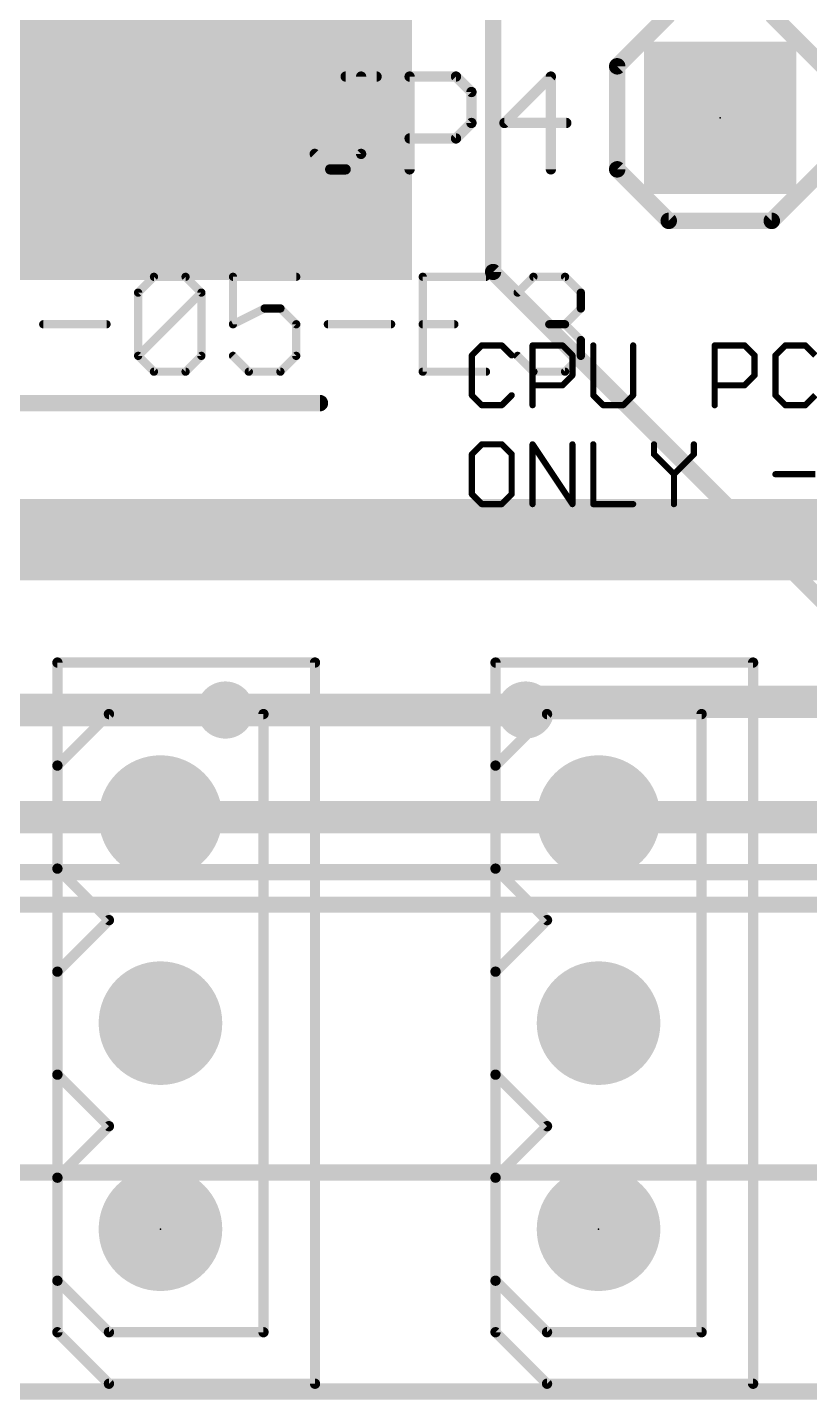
# Model space of a CAD drawing. Extents: x -0.4 to 70.1, y -0.1 to 70.1.
# Drawn here: x 32.76 to 42.4, y -0.1 to 16.81 of the extents above; entities that cross this region are included whole.
import ezdxf

# ---------------------------------------------------------------- set-up
doc = ezdxf.new("R2010")
doc.units = 0
for name, color, linetype in [('1', 22, 'CONTINUOUS'), ('16', 175, 'CONTINUOUS'), ('17', 82, 'CONTINUOUS'), ('18', 82, 'CONTINUOUS'), ('20', 7, 'CONTINUOUS'), ('21', 253, 'CONTINUOUS'), ('23', 7, 'CONTINUOUS'), ('25', 253, 'CONTINUOUS'), ('27', 253, 'CONTINUOUS')]:
    doc.layers.add(name, color=color, linetype=linetype)

# ---------------------------------------------------------------- blocks, each defined once
blk = doc.blocks.new('ROUNDP')
at = {"const_width": 0.5}
blk.add_lwpolyline([(0, -0.25, 1), (0, 0.25, 1), (0, -0.25)], format="xyb", dxfattribs=at)
blk = doc.blocks.new('SQUAREP')
blk.add_solid([(-0.5, -0.5), (0.5, -0.5), (-0.5, 0.5), (0.5, 0.5)])
blk = doc.blocks.new('RECT')
blk.add_solid([(-0.5, -0.5), (0.5, -0.5), (-0.5, 0.5), (0.5, 0.5)])
blk = doc.blocks.new('ROUNDV')
at = {"const_width": 0.5}
blk.add_lwpolyline([(0, -0.25, 1), (0, 0.25, 1), (0, -0.25)], format="xyb", dxfattribs=at)

msp = doc.modelspace()

# ---------------------------------------------------------------- linework, layer by layer
at = {"layer": '1'}
for points, const_width in [([(38.5, 13.8), (38.5, 20.9)], 0.2), ([(44.9, 7.4), (38.5, 13.8)], 0.2), ([(35.2, 8.4), (38.9, 8.4)], 0.4), ([(34.4, 7.08), (39.8, 7.08)], 0.4), ([(22, 6.4), (58.8, 6.4)], 0.2), ([(29.8, 6), (44.9, 6)], 0.2), ([(58.8, 2.7), (22, 2.7)], 0.2), ([(70, 0), (0, 0)], 0.2)]:
    msp.add_lwpolyline(points, dxfattribs=dict(at, const_width=const_width))
for points, const_width in [([(38.5354, 13.8354, 1), (38.4646, 13.7646)], 0.1), ([(38.45, 13.8, 1), (38.55, 13.8)], 0.1), ([(35.2, 8.5, 1), (35.2, 8.3)], 0.2), ([(38.9, 8.3, 1), (38.9, 8.5)], 0.2), ([(34.4, 7.18, 1), (34.4, 6.98)], 0.2), ([(39.8, 6.98, 1), (39.8, 7.18)], 0.2)]:
    msp.add_lwpolyline(points, format="xyb", dxfattribs=dict(at, const_width=const_width))
at = {"layer": '16'}
for points, const_width in [([(49.4, 10.5), (31.5, 10.5)], 1), ([(38.9, 8.4), (39, 8.5)], 0.4), ([(39, 8.5), (46.2, 8.5)], 0.4), ([(30.22, 8.4), (35.2, 8.4)], 0.4), ([(29, 7.08), (34.4, 7.08)], 0.4), ([(39.8, 7.08), (45.2, 7.08)], 0.4), ([(70, 0), (0, 0)], 0.2)]:
    msp.add_lwpolyline(points, dxfattribs=dict(at, const_width=const_width))
at = {"layer": '16', "const_width": 0.2}
for points in [[(39, 8.6, 1), (39, 8.4)], [(39.0707, 8.4293, 1), (38.9293, 8.5707)], [(35.2, 8.3, 1), (35.2, 8.5)], [(38.8293, 8.4707, 1), (38.9707, 8.3293)], [(34.4, 6.98, 1), (34.4, 7.18)], [(39.8, 7.18, 1), (39.8, 6.98)]]:
    msp.add_lwpolyline(points, format="xyb", dxfattribs=at)
at = {"layer": '20', "const_width": 0.2}
msp.add_lwpolyline([(0, 0), (70, 0)], dxfattribs=at)
at = {"layer": '21'}
for points, const_width in [([(40.665, 16.97), (40.03, 16.335)], 0.2032), ([(41.935, 16.97), (42.57, 16.335)], 0.2032), ([(40.03, 16.335), (40.03, 15.065)], 0.2032), ([(40.03, 15.065), (40.665, 14.43)], 0.2032), ([(42.57, 15.065), (41.935, 14.43)], 0.2032), ([(41.935, 14.43), (40.665, 14.43)], 0.2032), ([(36.365, 12.183), (27.361, 12.183)], 0.2032), ([(36.305, 8.985), (33.13, 8.985)], 0.127), ([(33.13, 8.985), (33.13, 7.715)], 0.127), ([(36.305, 0.095), (36.305, 8.985)], 0.127), ([(41.705, 8.985), (38.53, 8.985)], 0.127), ([(38.53, 8.985), (38.53, 7.715)], 0.127), ([(41.705, 0.095), (41.705, 8.985)], 0.127), ([(33.13, 7.715), (33.765, 8.35)], 0.127), ([(33.765, 8.35), (35.67, 8.35)], 0.127), ([(35.67, 8.35), (35.67, 0.73)], 0.127), ([(38.53, 7.715), (39.165, 8.35)], 0.127), ([(39.165, 8.35), (41.07, 8.35)], 0.127), ([(41.07, 8.35), (41.07, 0.73)], 0.127), ([(33.13, 6.445), (33.13, 7.715)], 0.127), ([(38.53, 6.445), (38.53, 7.715)], 0.127), ([(33.13, 6.445), (33.13, 5.175)], 0.127), ([(33.765, 5.81), (33.13, 6.445)], 0.127), ([(38.53, 6.445), (38.53, 5.175)], 0.127), ([(39.165, 5.81), (38.53, 6.445)], 0.127), ([(33.13, 5.175), (33.765, 5.81)], 0.127), ([(38.53, 5.175), (39.165, 5.81)], 0.127), ([(33.13, 5.175), (33.13, 3.905)], 0.127), ([(38.53, 5.175), (38.53, 3.905)], 0.127), ([(33.13, 3.905), (33.13, 2.635)], 0.127), ([(33.765, 3.27), (33.13, 3.905)], 0.127), ([(38.53, 3.905), (38.53, 2.635)], 0.127), ([(39.165, 3.27), (38.53, 3.905)], 0.127), ([(33.13, 2.635), (33.765, 3.27)], 0.127), ([(38.53, 2.635), (39.165, 3.27)], 0.127), ([(33.13, 2.635), (33.13, 1.365)], 0.127), ([(38.53, 2.635), (38.53, 1.365)], 0.127), ([(33.13, 1.365), (33.13, 0.73)], 0.127), ([(33.765, 0.73), (33.13, 1.365)], 0.127), ([(38.53, 1.365), (38.53, 0.73)], 0.127), ([(39.165, 0.73), (38.53, 1.365)], 0.127), ([(33.13, 0.73), (33.765, 0.095)], 0.127), ([(35.67, 0.73), (33.765, 0.73)], 0.127), ([(38.53, 0.73), (39.165, 0.095)], 0.127), ([(41.07, 0.73), (39.165, 0.73)], 0.127), ([(33.765, 0.095), (36.305, 0.095)], 0.127), ([(39.165, 0.095), (41.705, 0.095)], 0.127)]:
    msp.add_lwpolyline(points, dxfattribs=dict(at, const_width=const_width))
for points, const_width in [([(40.0808, 16.335, 1), (39.9792, 16.335)], 0.1016), ([(39.9941, 16.3709, 1), (40.0659, 16.2991)], 0.1016), ([(40.0659, 15.1009, 1), (39.9941, 15.0291)], 0.1016), ([(39.9792, 15.065, 1), (40.0808, 15.065)], 0.1016), ([(40.665, 14.4808, 1), (40.665, 14.3792)], 0.1016), ([(40.6291, 14.3941, 1), (40.7009, 14.4659)], 0.1016), ([(41.8991, 14.4659, 1), (41.9709, 14.3941)], 0.1016), ([(41.935, 14.3792, 1), (41.935, 14.4808)], 0.1016), ([(36.365, 12.1322, 1), (36.365, 12.2338)], 0.1016), ([(33.13, 9.0168, 1), (33.13, 8.9533)], 0.0635), ([(33.1618, 8.985, 1), (33.0983, 8.985)], 0.0635), ([(36.3368, 8.985, 1), (36.2732, 8.985)], 0.0635), ([(36.305, 8.9533, 1), (36.305, 9.0168)], 0.0635), ([(38.5618, 8.985, 1), (38.4982, 8.985)], 0.0635), ([(38.53, 9.0168, 1), (38.53, 8.9533)], 0.0635), ([(41.7368, 8.985, 1), (41.6733, 8.985)], 0.0635), ([(41.705, 8.9533, 1), (41.705, 9.0168)], 0.0635), ([(33.765, 8.3818, 1), (33.765, 8.3182)], 0.0635), ([(33.7875, 8.3275, 1), (33.7425, 8.3725)], 0.0635), ([(35.7018, 8.35, 1), (35.6382, 8.35)], 0.0635), ([(35.67, 8.3182, 1), (35.67, 8.3818)], 0.0635), ([(39.165, 8.3818, 1), (39.165, 8.3182)], 0.0635), ([(39.1875, 8.3275, 1), (39.1425, 8.3725)], 0.0635), ([(41.1018, 8.35, 1), (41.0382, 8.35)], 0.0635), ([(41.07, 8.3182, 1), (41.07, 8.3818)], 0.0635), ([(33.1075, 7.7375, 1), (33.1525, 7.6925)], 0.0635), ([(33.1618, 7.715, 1), (33.0983, 7.715)], 0.0635), ([(33.0983, 7.715, 1), (33.1618, 7.715)], 0.0635), ([(38.5618, 7.715, 1), (38.4982, 7.715)], 0.0635), ([(38.5075, 7.7375, 1), (38.5525, 7.6925)], 0.0635), ([(38.4982, 7.715, 1), (38.5618, 7.715)], 0.0635), ([(33.1525, 6.4675, 1), (33.1075, 6.4225)], 0.0635), ([(33.1618, 6.445, 1), (33.0983, 6.445)], 0.0635), ([(33.0983, 6.445, 1), (33.1618, 6.445)], 0.0635), ([(38.5618, 6.445, 1), (38.4982, 6.445)], 0.0635), ([(38.5525, 6.4675, 1), (38.5075, 6.4225)], 0.0635), ([(38.4982, 6.445, 1), (38.5618, 6.445)], 0.0635), ([(33.7875, 5.7875, 1), (33.7425, 5.8325)], 0.0635), ([(33.7425, 5.7875, 1), (33.7875, 5.8325)], 0.0635), ([(39.1875, 5.7875, 1), (39.1425, 5.8325)], 0.0635), ([(39.1425, 5.7875, 1), (39.1875, 5.8325)], 0.0635), ([(33.1075, 5.1975, 1), (33.1525, 5.1525)], 0.0635), ([(33.1618, 5.175, 1), (33.0983, 5.175)], 0.0635), ([(33.0983, 5.175, 1), (33.1618, 5.175)], 0.0635), ([(38.5618, 5.175, 1), (38.4982, 5.175)], 0.0635), ([(38.5075, 5.1975, 1), (38.5525, 5.1525)], 0.0635), ([(38.4982, 5.175, 1), (38.5618, 5.175)], 0.0635), ([(33.1525, 3.9275, 1), (33.1075, 3.8825)], 0.0635), ([(33.1618, 3.905, 1), (33.0983, 3.905)], 0.0635), ([(33.0983, 3.905, 1), (33.1618, 3.905)], 0.0635), ([(38.5618, 3.905, 1), (38.4982, 3.905)], 0.0635), ([(38.5525, 3.9275, 1), (38.5075, 3.8825)], 0.0635), ([(38.4982, 3.905, 1), (38.5618, 3.905)], 0.0635), ([(33.7875, 3.2475, 1), (33.7425, 3.2925)], 0.0635), ([(33.7425, 3.2475, 1), (33.7875, 3.2925)], 0.0635), ([(39.1875, 3.2475, 1), (39.1425, 3.2925)], 0.0635), ([(39.1425, 3.2475, 1), (39.1875, 3.2925)], 0.0635), ([(33.1075, 2.6575, 1), (33.1525, 2.6125)], 0.0635), ([(33.1618, 2.635, 1), (33.0983, 2.635)], 0.0635), ([(33.0983, 2.635, 1), (33.1618, 2.635)], 0.0635), ([(38.5618, 2.635, 1), (38.4982, 2.635)], 0.0635), ([(38.5075, 2.6575, 1), (38.5525, 2.6125)], 0.0635), ([(38.4982, 2.635, 1), (38.5618, 2.635)], 0.0635), ([(33.1525, 1.3875, 1), (33.1075, 1.3425)], 0.0635), ([(33.1618, 1.365, 1), (33.0983, 1.365)], 0.0635), ([(33.0983, 1.365, 1), (33.1618, 1.365)], 0.0635), ([(38.5618, 1.365, 1), (38.4982, 1.365)], 0.0635), ([(38.5525, 1.3875, 1), (38.5075, 1.3425)], 0.0635), ([(38.4982, 1.365, 1), (38.5618, 1.365)], 0.0635), ([(33.1525, 0.7525, 1), (33.1075, 0.7075)], 0.0635), ([(33.0983, 0.73, 1), (33.1618, 0.73)], 0.0635), ([(33.765, 0.7617, 1), (33.765, 0.6983)], 0.0635), ([(33.7425, 0.7075, 1), (33.7875, 0.7525)], 0.0635), ([(35.6382, 0.73, 1), (35.7018, 0.73)], 0.0635), ([(35.67, 0.6983, 1), (35.67, 0.7617)], 0.0635), ([(38.5525, 0.7525, 1), (38.5075, 0.7075)], 0.0635), ([(38.4982, 0.73, 1), (38.5618, 0.73)], 0.0635), ([(39.165, 0.7617, 1), (39.165, 0.6983)], 0.0635), ([(39.1425, 0.7075, 1), (39.1875, 0.7525)], 0.0635), ([(41.0382, 0.73, 1), (41.1018, 0.73)], 0.0635), ([(41.07, 0.6983, 1), (41.07, 0.7617)], 0.0635), ([(33.765, 0.1268, 1), (33.765, 0.0633)], 0.0635), ([(33.7425, 0.0725, 1), (33.7875, 0.1175)], 0.0635), ([(36.2732, 0.095, 1), (36.3368, 0.095)], 0.0635), ([(36.305, 0.0633, 1), (36.305, 0.1268)], 0.0635), ([(39.165, 0.1268, 1), (39.165, 0.0633)], 0.0635), ([(39.1425, 0.0725, 1), (39.1875, 0.1175)], 0.0635), ([(41.6733, 0.095, 1), (41.7368, 0.095)], 0.0635), ([(41.705, 0.0633, 1), (41.705, 0.1268)], 0.0635)]:
    msp.add_lwpolyline(points, format="xyb", dxfattribs=dict(at, const_width=const_width))
at = {"layer": '23'}
for p in [(41.3, 15.7), (34.4, 2), (39.8, 2)]:
    msp.add_point(p, dxfattribs=at)
at = {"layer": '25'}
for points, const_width in [([(36.6828, 16.2087), (37.0642, 16.2087)], 0.127), ([(36.8735, 15.2554), (36.8735, 16.2087)], 0.127), ([(37.4709, 15.0647), (37.4709, 16.2087)], 0.127), ([(37.4709, 16.2087), (38.0429, 16.2087)], 0.127), ([(38.0429, 16.2087), (38.2336, 16.018)], 0.127), ([(39.2123, 16.2087), (38.6403, 15.6367)], 0.127), ([(39.2123, 15.0647), (39.2123, 16.2087)], 0.127), ([(38.2336, 16.018), (38.2336, 15.6367)], 0.127), ([(38.2336, 15.6367), (38.0429, 15.446)], 0.127), ([(38.6403, 15.6367), (39.4029, 15.6367)], 0.127), ([(38.0429, 15.446), (37.4709, 15.446)], 0.127), ([(36.3015, 15.2554), (36.4922, 15.0647)], 0.127), ([(36.6828, 15.0647), (36.8735, 15.2554)], 0.127), ([(36.4922, 15.0647), (36.6828, 15.0647)], 0.127), ([(38.361, 12.8945), (38.2381, 12.7717)], 0.0762), ([(38.6067, 12.8945), (38.361, 12.8945)], 0.0762), ([(38.7296, 12.7717), (38.6067, 12.8945)], 0.0762), ([(38.9865, 12.1573), (38.9865, 12.8945)], 0.0762), ([(38.9865, 12.8945), (39.3551, 12.8945)], 0.0762), ([(39.3551, 12.8945), (39.478, 12.7717)], 0.0762), ([(39.7349, 12.8945), (39.7349, 12.2802)], 0.0762), ([(40.2264, 12.2802), (40.2264, 12.8945)], 0.0762), ([(41.2318, 12.1573), (41.2318, 12.8945)], 0.0762), ([(41.2318, 12.8945), (41.6004, 12.8945)], 0.0762), ([(41.6004, 12.8945), (41.7232, 12.7717)], 0.0762), ([(42.103, 12.8945), (41.9802, 12.7717)], 0.0762), ([(42.3488, 12.8945), (42.103, 12.8945)], 0.0762), ([(42.4717, 12.7717), (42.3488, 12.8945)], 0.0762), ([(38.2381, 12.7717), (38.2381, 12.2802)], 0.0762), ([(39.478, 12.7717), (39.478, 12.5259)], 0.0762), ([(41.7232, 12.7717), (41.7232, 12.5259)], 0.0762), ([(41.9802, 12.7717), (41.9802, 12.2802)], 0.0762), ([(39.478, 12.5259), (39.3551, 12.403)], 0.0762), ([(41.7232, 12.5259), (41.6004, 12.403)], 0.0762), ([(39.3551, 12.403), (38.9865, 12.403)], 0.0762), ([(41.6004, 12.403), (41.2318, 12.403)], 0.0762), ([(38.2381, 12.2802), (38.361, 12.1573)], 0.0762), ([(38.361, 12.1573), (38.6067, 12.1573)], 0.0762), ([(38.6067, 12.1573), (38.7296, 12.2802)], 0.0762), ([(39.7349, 12.2802), (39.8578, 12.1573)], 0.0762), ([(39.8578, 12.1573), (40.1035, 12.1573)], 0.0762), ([(40.1035, 12.1573), (40.2264, 12.2802)], 0.0762), ([(41.9802, 12.2802), (42.103, 12.1573)], 0.0762), ([(42.103, 12.1573), (42.3488, 12.1573)], 0.0762), ([(42.3488, 12.1573), (42.4717, 12.2802)], 0.0762), ([(38.361, 11.6753), (38.2381, 11.5525)], 0.0762), ([(38.6067, 11.6753), (38.361, 11.6753)], 0.0762), ([(38.7296, 11.5525), (38.6067, 11.6753)], 0.0762), ([(38.9865, 10.9381), (38.9865, 11.6753)], 0.0762), ([(38.9865, 11.6753), (39.478, 10.9381)], 0.0762), ([(39.478, 10.9381), (39.478, 11.6753)], 0.0762), ([(39.7349, 11.6753), (39.7349, 10.9381)], 0.0762), ([(40.4833, 11.6753), (40.4833, 11.5525)], 0.0762), ([(40.9748, 11.5525), (40.9748, 11.6753)], 0.0762), ([(38.2381, 11.5525), (38.2381, 11.061)], 0.0762), ([(38.7296, 11.061), (38.7296, 11.5525)], 0.0762), ([(40.4833, 11.5525), (40.7291, 11.3067)], 0.0762), ([(40.7291, 11.3067), (40.9748, 11.5525)], 0.0762), ([(40.7291, 11.3067), (40.7291, 10.9381)], 0.0762), ([(41.9802, 11.3067), (42.4717, 11.3067)], 0.0762), ([(38.2381, 11.061), (38.361, 10.9381)], 0.0762), ([(38.6067, 10.9381), (38.7296, 11.061)], 0.0762), ([(38.361, 10.9381), (38.6067, 10.9381)], 0.0762), ([(39.7349, 10.9381), (40.2264, 10.9381)], 0.0762)]:
    msp.add_lwpolyline(points, dxfattribs=dict(at, const_width=const_width))
for points, const_width in [([(36.6828, 16.2404, 1), (36.6828, 16.1769)], 0.0635), ([(36.9052, 16.2087, 1), (36.8417, 16.2087)], 0.0635), ([(37.0642, 16.1769, 1), (37.0642, 16.2404)], 0.0635), ([(37.5027, 16.2087, 1), (37.4391, 16.2087)], 0.0635), ([(37.4709, 16.2404, 1), (37.4709, 16.1769)], 0.0635), ([(38.0653, 16.2311, 1), (38.0204, 16.1862)], 0.0635), ([(38.0429, 16.1769, 1), (38.0429, 16.2404)], 0.0635), ([(39.244, 16.2087, 1), (39.1805, 16.2087)], 0.0635), ([(39.2347, 16.1862, 1), (39.1898, 16.2311)], 0.0635), ([(38.2653, 16.018, 1), (38.2018, 16.018)], 0.0635), ([(38.2111, 15.9956, 1), (38.256, 16.0405)], 0.0635), ([(38.2018, 15.6367, 1), (38.2653, 15.6367)], 0.0635), ([(38.256, 15.6142, 1), (38.2111, 15.6591)], 0.0635), ([(38.6403, 15.6684, 1), (38.6403, 15.6049)], 0.0635), ([(38.6178, 15.6591, 1), (38.6627, 15.6142)], 0.0635), ([(39.4029, 15.6049, 1), (39.4029, 15.6684)], 0.0635), ([(37.4709, 15.4778, 1), (37.4709, 15.4143)], 0.0635), ([(38.0204, 15.4685, 1), (38.0653, 15.4236)], 0.0635), ([(38.0429, 15.4143, 1), (38.0429, 15.4778)], 0.0635), ([(36.324, 15.2778, 1), (36.2791, 15.2329)], 0.0635), ([(36.8417, 15.2554, 1), (36.9052, 15.2554)], 0.0635), ([(36.8959, 15.2329, 1), (36.851, 15.2778)], 0.0635), ([(36.4922, 15.0965, 1), (36.4922, 15.0329)], 0.0635), ([(36.4697, 15.0422, 1), (36.5146, 15.0872)], 0.0635), ([(36.6604, 15.0872, 1), (36.7053, 15.0422)], 0.0635), ([(36.6828, 15.0329, 1), (36.6828, 15.0965)], 0.0635), ([(37.4391, 15.0647, 1), (37.5027, 15.0647)], 0.0635), ([(39.1805, 15.0647, 1), (39.244, 15.0647)], 0.0635), ([(38.361, 12.9136, 1), (38.361, 12.8755)], 0.0381), ([(38.3744, 12.8811, 1), (38.3475, 12.908)], 0.0381), ([(38.6202, 12.908, 1), (38.5932, 12.8811)], 0.0381), ([(38.6067, 12.8755, 1), (38.6067, 12.9136)], 0.0381), ([(38.9865, 12.9136, 1), (38.9865, 12.8755)], 0.0381), ([(39.0056, 12.8945, 1), (38.9675, 12.8945)], 0.0381), ([(39.3686, 12.908, 1), (39.3417, 12.8811)], 0.0381), ([(39.3551, 12.8755, 1), (39.3551, 12.9136)], 0.0381), ([(39.754, 12.8945, 1), (39.7159, 12.8945)], 0.0381), ([(40.2455, 12.8945, 1), (40.2074, 12.8945)], 0.0381), ([(41.2508, 12.8945, 1), (41.2127, 12.8945)], 0.0381), ([(41.2318, 12.9136, 1), (41.2318, 12.8755)], 0.0381), ([(41.6138, 12.908, 1), (41.5869, 12.8811)], 0.0381), ([(41.6004, 12.8755, 1), (41.6004, 12.9136)], 0.0381), ([(42.103, 12.9136, 1), (42.103, 12.8755)], 0.0381), ([(42.1165, 12.8811, 1), (42.0896, 12.908)], 0.0381), ([(42.3623, 12.908, 1), (42.3353, 12.8811)], 0.0381), ([(42.3488, 12.8755, 1), (42.3488, 12.9136)], 0.0381), ([(38.2572, 12.7717, 1), (38.2191, 12.7717)], 0.0381), ([(38.2246, 12.7851, 1), (38.2516, 12.7582)], 0.0381), ([(38.7161, 12.7582, 1), (38.7431, 12.7851)], 0.0381), ([(39.4971, 12.7717, 1), (39.459, 12.7717)], 0.0381), ([(39.4645, 12.7582, 1), (39.4915, 12.7851)], 0.0381), ([(41.7423, 12.7717, 1), (41.7042, 12.7717)], 0.0381), ([(41.7098, 12.7582, 1), (41.7367, 12.7851)], 0.0381), ([(41.9992, 12.7717, 1), (41.9611, 12.7717)], 0.0381), ([(41.9667, 12.7851, 1), (41.9936, 12.7582)], 0.0381), ([(39.459, 12.5259, 1), (39.4971, 12.5259)], 0.0381), ([(39.4915, 12.5124, 1), (39.4645, 12.5394)], 0.0381), ([(41.7042, 12.5259, 1), (41.7423, 12.5259)], 0.0381), ([(41.7367, 12.5124, 1), (41.7098, 12.5394)], 0.0381), ([(38.9865, 12.4221, 1), (38.9865, 12.384)], 0.0381), ([(39.3417, 12.4165, 1), (39.3686, 12.3896)], 0.0381), ([(39.3551, 12.384, 1), (39.3551, 12.4221)], 0.0381), ([(41.2318, 12.4221, 1), (41.2318, 12.384)], 0.0381), ([(41.5869, 12.4165, 1), (41.6138, 12.3896)], 0.0381), ([(41.6004, 12.384, 1), (41.6004, 12.4221)], 0.0381), ([(38.2516, 12.2936, 1), (38.2246, 12.2667)], 0.0381), ([(38.2191, 12.2802, 1), (38.2572, 12.2802)], 0.0381), ([(38.361, 12.1764, 1), (38.361, 12.1383)], 0.0381), ([(38.3475, 12.1438, 1), (38.3744, 12.1708)], 0.0381), ([(38.5932, 12.1708, 1), (38.6202, 12.1438)], 0.0381), ([(38.6067, 12.1383, 1), (38.6067, 12.1764)], 0.0381), ([(38.7431, 12.2667, 1), (38.7161, 12.2936)], 0.0381), ([(39.7159, 12.2802, 1), (39.754, 12.2802)], 0.0381), ([(39.7484, 12.2936, 1), (39.7215, 12.2667)], 0.0381), ([(39.8578, 12.1764, 1), (39.8578, 12.1383)], 0.0381), ([(39.8443, 12.1438, 1), (39.8713, 12.1708)], 0.0381), ([(40.0901, 12.1708, 1), (40.117, 12.1438)], 0.0381), ([(40.1035, 12.1383, 1), (40.1035, 12.1764)], 0.0381), ([(40.2074, 12.2802, 1), (40.2455, 12.2802)], 0.0381), ([(40.2399, 12.2667, 1), (40.2129, 12.2936)], 0.0381), ([(41.9936, 12.2936, 1), (41.9667, 12.2667)], 0.0381), ([(41.9611, 12.2802, 1), (41.9992, 12.2802)], 0.0381), ([(42.103, 12.1764, 1), (42.103, 12.1383)], 0.0381), ([(42.0896, 12.1438, 1), (42.1165, 12.1708)], 0.0381), ([(42.3353, 12.1708, 1), (42.3623, 12.1438)], 0.0381), ([(42.3488, 12.1383, 1), (42.3488, 12.1764)], 0.0381), ([(38.9675, 12.1573, 1), (39.0056, 12.1573)], 0.0381), ([(41.2127, 12.1573, 1), (41.2508, 12.1573)], 0.0381), ([(38.361, 11.6944, 1), (38.361, 11.6563)], 0.0381), ([(38.3744, 11.6619, 1), (38.3475, 11.6888)], 0.0381), ([(38.6202, 11.6888, 1), (38.5932, 11.6619)], 0.0381), ([(38.6067, 11.6563, 1), (38.6067, 11.6944)], 0.0381), ([(39.0056, 11.6753, 1), (38.9675, 11.6753)], 0.0381), ([(39.0024, 11.6859, 1), (38.9707, 11.6648)], 0.0381), ([(39.4971, 11.6753, 1), (39.459, 11.6753)], 0.0381), ([(39.754, 11.6753, 1), (39.7159, 11.6753)], 0.0381), ([(40.5024, 11.6753, 1), (40.4643, 11.6753)], 0.0381), ([(40.9939, 11.6753, 1), (40.9558, 11.6753)], 0.0381), ([(38.2572, 11.5525, 1), (38.2191, 11.5525)], 0.0381), ([(38.2246, 11.5659, 1), (38.2516, 11.539)], 0.0381), ([(38.7486, 11.5525, 1), (38.7105, 11.5525)], 0.0381), ([(38.7161, 11.539, 1), (38.7431, 11.5659)], 0.0381), ([(40.4968, 11.5659, 1), (40.4699, 11.539)], 0.0381), ([(40.4643, 11.5525, 1), (40.5024, 11.5525)], 0.0381), ([(40.9558, 11.5525, 1), (40.9939, 11.5525)], 0.0381), ([(40.9883, 11.539, 1), (40.9614, 11.5659)], 0.0381), ([(40.7481, 11.3067, 1), (40.71, 11.3067)], 0.0381), ([(40.7156, 11.3202, 1), (40.7426, 11.2932)], 0.0381), ([(40.7156, 11.2932, 1), (40.7426, 11.3202)], 0.0381), ([(41.9802, 11.3258, 1), (41.9802, 11.2877)], 0.0381), ([(38.2516, 11.0744, 1), (38.2246, 11.0475)], 0.0381), ([(38.2191, 11.061, 1), (38.2572, 11.061)], 0.0381), ([(38.7105, 11.061, 1), (38.7486, 11.061)], 0.0381), ([(38.7431, 11.0475, 1), (38.7161, 11.0744)], 0.0381), ([(38.361, 10.9572, 1), (38.361, 10.9191)], 0.0381), ([(38.3475, 10.9246, 1), (38.3744, 10.9516)], 0.0381), ([(38.5932, 10.9516, 1), (38.6202, 10.9246)], 0.0381), ([(38.6067, 10.9191, 1), (38.6067, 10.9572)], 0.0381), ([(38.9675, 10.9381, 1), (39.0056, 10.9381)], 0.0381), ([(39.459, 10.9381, 1), (39.4971, 10.9381)], 0.0381), ([(39.4621, 10.9275, 1), (39.4939, 10.9487)], 0.0381), ([(39.7349, 10.9572, 1), (39.7349, 10.9191)], 0.0381), ([(39.7159, 10.9381, 1), (39.754, 10.9381)], 0.0381), ([(40.2264, 10.9191, 1), (40.2264, 10.9572)], 0.0381), ([(40.71, 10.9381, 1), (40.7481, 10.9381)], 0.0381)]:
    msp.add_lwpolyline(points, format="xyb", dxfattribs=dict(at, const_width=const_width))
at = {"layer": '27', "const_width": 0.1016}
for points in [[(34.1248, 13.5453), (34.3197, 13.7402)], [(34.3197, 13.7402), (34.7095, 13.7402)], [(34.7095, 13.7402), (34.9044, 13.5453)], [(36.0738, 13.7402), (35.2942, 13.7402)], [(35.2942, 13.7402), (35.2942, 13.1555)], [(38.4126, 13.7402), (37.633, 13.7402)], [(37.633, 13.7402), (37.633, 12.5708)], [(38.8024, 13.5453), (38.9973, 13.7402)], [(38.9973, 13.7402), (39.3871, 13.7402)], [(39.3871, 13.7402), (39.582, 13.5453)], [(34.1248, 12.7657), (34.1248, 13.5453)], [(34.1248, 12.7657), (34.9044, 13.5453)], [(34.9044, 13.5453), (34.9044, 12.7657)], [(39.582, 13.5453), (39.582, 13.3504)], [(35.2942, 13.1555), (35.684, 13.3504)], [(35.684, 13.3504), (35.8789, 13.3504)], [(35.8789, 13.3504), (36.0738, 13.1555)], [(39.582, 13.3504), (39.3871, 13.1555)], [(32.9554, 13.1555), (33.735, 13.1555)], [(36.0738, 13.1555), (36.0738, 12.7657)], [(36.4636, 13.1555), (37.2432, 13.1555)], [(37.633, 13.1555), (38.0228, 13.1555)], [(39.3871, 13.1555), (39.1922, 13.1555)], [(39.3871, 13.1555), (39.582, 12.9606)], [(39.582, 12.9606), (39.582, 12.7657)], [(34.3197, 12.5708), (34.1248, 12.7657)], [(34.9044, 12.7657), (34.7095, 12.5708)], [(35.4891, 12.5708), (35.2942, 12.7657)], [(36.0738, 12.7657), (35.8789, 12.5708)], [(38.9973, 12.5708), (38.8024, 12.7657)], [(39.582, 12.7657), (39.3871, 12.5708)], [(34.7095, 12.5708), (34.3197, 12.5708)], [(35.8789, 12.5708), (35.4891, 12.5708)], [(37.633, 12.5708), (38.4126, 12.5708)], [(39.3871, 12.5708), (38.9973, 12.5708)]]:
    msp.add_lwpolyline(points, dxfattribs=at)
at = {"layer": '27', "const_width": 0.0508}
for points in [[(34.3197, 13.7656, 1), (34.3197, 13.7148)], [(34.3376, 13.7222, 1), (34.3017, 13.7582)], [(34.7274, 13.7582, 1), (34.6915, 13.7222)], [(34.7095, 13.7148, 1), (34.7095, 13.7656)], [(35.2942, 13.7656, 1), (35.2942, 13.7148)], [(35.3196, 13.7402, 1), (35.2688, 13.7402)], [(36.0738, 13.7148, 1), (36.0738, 13.7656)], [(37.633, 13.7656, 1), (37.633, 13.7148)], [(37.6584, 13.7402, 1), (37.6076, 13.7402)], [(38.4126, 13.7148, 1), (38.4126, 13.7656)], [(38.9973, 13.7656, 1), (38.9973, 13.7148)], [(39.0152, 13.7222, 1), (38.9793, 13.7582)], [(39.405, 13.7582, 1), (39.3691, 13.7222)], [(39.3871, 13.7148, 1), (39.3871, 13.7656)], [(34.1068, 13.5633, 1), (34.1427, 13.5273)], [(34.1502, 13.5453, 1), (34.0994, 13.5453)], [(34.9298, 13.5453, 1), (34.879, 13.5453)], [(34.9223, 13.5273, 1), (34.8864, 13.5633)], [(34.8864, 13.5273, 1), (34.9223, 13.5633)], [(38.7844, 13.5633, 1), (38.8203, 13.5273)], [(39.6074, 13.5453, 1), (39.5566, 13.5453)], [(39.564, 13.5273, 1), (39.5999, 13.5633)], [(35.684, 13.3758, 1), (35.684, 13.325)], [(35.6953, 13.3277, 1), (35.6726, 13.3731)], [(35.8968, 13.3684, 1), (35.8609, 13.3324)], [(35.8789, 13.325, 1), (35.8789, 13.3758)], [(39.5566, 13.3504, 1), (39.6074, 13.3504)], [(39.5999, 13.3324, 1), (39.564, 13.3684)], [(32.9554, 13.1809, 1), (32.9554, 13.1301)], [(33.735, 13.1301, 1), (33.735, 13.1809)], [(35.2828, 13.1782, 1), (35.3055, 13.1328)], [(36.0992, 13.1555, 1), (36.0484, 13.1555)], [(36.0558, 13.1375, 1), (36.0917, 13.1735)], [(36.4636, 13.1809, 1), (36.4636, 13.1301)], [(37.2432, 13.1301, 1), (37.2432, 13.1809)], [(37.633, 13.1809, 1), (37.633, 13.1301)], [(38.0228, 13.1301, 1), (38.0228, 13.1809)], [(39.1922, 13.1809, 1), (39.1922, 13.1301)], [(39.405, 13.1735, 1), (39.3691, 13.1375)], [(39.3691, 13.1735, 1), (39.405, 13.1375)], [(39.3871, 13.1301, 1), (39.3871, 13.1809)], [(35.2688, 13.1555, 1), (35.3196, 13.1555)], [(39.6074, 12.9606, 1), (39.5566, 12.9606)], [(39.564, 12.9426, 1), (39.5999, 12.9786)], [(34.1427, 12.7837, 1), (34.1068, 12.7477)], [(34.1068, 12.7837, 1), (34.1427, 12.7477)], [(34.0994, 12.7657, 1), (34.1502, 12.7657)], [(34.879, 12.7657, 1), (34.9298, 12.7657)], [(34.9223, 12.7477, 1), (34.8864, 12.7837)], [(35.3121, 12.7837, 1), (35.2762, 12.7477)], [(36.0484, 12.7657, 1), (36.0992, 12.7657)], [(36.0917, 12.7477, 1), (36.0558, 12.7837)], [(38.8203, 12.7837, 1), (38.7844, 12.7477)], [(39.5566, 12.7657, 1), (39.6074, 12.7657)], [(39.5999, 12.7477, 1), (39.564, 12.7837)], [(34.3197, 12.5962, 1), (34.3197, 12.5454)], [(34.3017, 12.5528, 1), (34.3376, 12.5888)], [(34.6915, 12.5888, 1), (34.7274, 12.5528)], [(34.7095, 12.5454, 1), (34.7095, 12.5962)], [(35.4891, 12.5962, 1), (35.4891, 12.5454)], [(35.4711, 12.5528, 1), (35.507, 12.5888)], [(35.8609, 12.5888, 1), (35.8968, 12.5528)], [(35.8789, 12.5454, 1), (35.8789, 12.5962)], [(37.633, 12.5962, 1), (37.633, 12.5454)], [(37.6076, 12.5708, 1), (37.6584, 12.5708)], [(38.4126, 12.5454, 1), (38.4126, 12.5962)], [(38.9973, 12.5962, 1), (38.9973, 12.5454)], [(38.9793, 12.5528, 1), (39.0152, 12.5888)], [(39.3691, 12.5888, 1), (39.405, 12.5528)], [(39.3871, 12.5454, 1), (39.3871, 12.5962)]]:
    msp.add_lwpolyline(points, format="xyb", dxfattribs=at)

# ---------------------------------------------------------------- block references
at = {"layer": '1', "xscale": 6.8, "yscale": 9.6, "rotation": 270}
msp.add_blockref('RECT', (32.7, 17.1), dxfattribs=at)
at = {"layer": '17', "rotation": 90}
for name, p, xscale, yscale in [('SQUAREP', (41.3, 15.7), 1.8796, 1.8796), ('SQUAREP', (41.3, 15.7), 1.8796, 1.8796), ('ROUNDP', (34.4, 7.08), 1.524, 1.524), ('ROUNDP', (34.4, 7.08), 1.524, 1.524), ('ROUNDP', (39.8, 7.08), 1.524, 1.524), ('ROUNDP', (39.8, 7.08), 1.524, 1.524), ('ROUNDP', (34.4, 4.54), 1.524, 1.524), ('ROUNDP', (34.4, 4.54), 1.524, 1.524), ('ROUNDP', (39.8, 4.54), 1.524, 1.524), ('ROUNDP', (39.8, 4.54), 1.524, 1.524), ('ROUNDP', (34.4, 2), 1.524, 1.524), ('ROUNDP', (34.4, 2), 1.524, 1.524), ('ROUNDP', (39.8, 2), 1.524, 1.524), ('ROUNDP', (39.8, 2), 1.524, 1.524)]:
    msp.add_blockref(name, p, dxfattribs=dict(at, xscale=xscale, yscale=yscale))
at = {"layer": '18', "xscale": 0.7048, "yscale": 0.7048}
for p in [(35.2, 8.4), (35.2, 8.4), (38.9, 8.4), (38.9, 8.4)]:
    msp.add_blockref('ROUNDV', p, dxfattribs=at)

doc.saveas('drawing.dxf')
